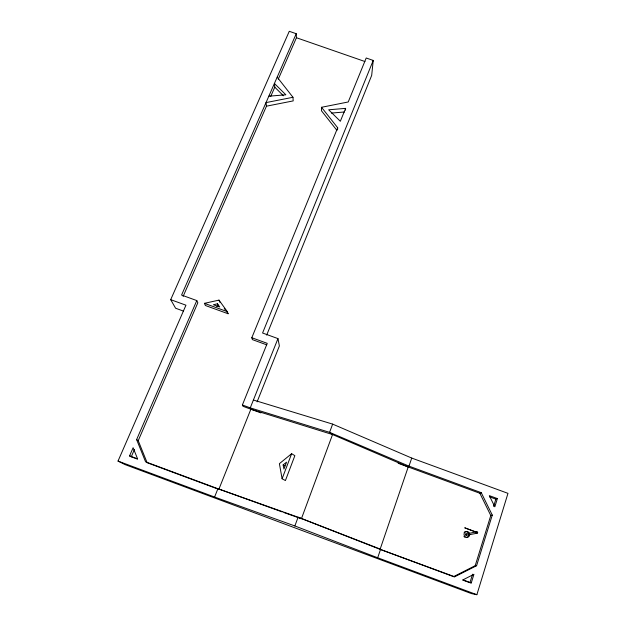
<?xml version="1.0" encoding="UTF-8"?>
<svg xmlns="http://www.w3.org/2000/svg" width="626" height="626" viewBox="0 0 626 626"><rect width="100%" height="100%" fill="white"/><g stroke="black" fill="none" stroke-linecap="round" stroke-linejoin="round"><path stroke-width="0.94" d="M266.684 335.098L371.68 75.41L373.229 60.44L366.21 57.999L348.22 101.975L321.514 107.289L321.514 110.833L336.976 130.435M337.617 129.457L337.68 127.759L321.514 107.289M345.513 110.145L345.607 108.376L328.666 109.793L340.333 121.272L345.607 108.376M278.296 79.126L296.434 37.732L296.239 33.718L289.275 31.3L170.702 299.666L185.953 305.198L118.024 461.08L124.981 464.57L471.441 593.589L476.871 594.7L507.976 493.351L411.736 458.068L332.641 424.115L253.397 400.014M472.575 574.183L469.923 582.743L471.261 582.923L473.937 574.285L462.982 579.848L471.261 582.923M377.095 548.204L453.521 576.648L475.212 565.669L490.776 515.519L479.86 493.272L398.152 463.279M493.601 506.403L495.855 499.149L497.38 498.586L494.83 506.825L489.313 495.628L497.38 498.586M453.521 576.648L454.711 576.773L476.597 565.701L492.271 515.104L481.253 492.67L408.981 466.135L329.589 432.347L250.259 407.87L242.387 404.983L267.232 343.338L251.809 337.735L337.68 127.759M411.736 458.068L408.981 466.135L408.222 466.973L380.084 549.338L454.711 576.773M476.871 594.7L377.689 557.766L380.608 549.213L298.101 517.209L217.918 488.718L145.584 461.816L136.617 439.608L196.791 300.574L181.563 295.057L296.239 33.718M377.689 557.766L294.854 525.957L298.101 517.209L376.469 547.93M332.641 424.115L329.589 432.347L332.547 434.546L408.222 466.973M476.175 532.249A0.79 0.751 70.4 0 1 477.435 531.904A0.79 0.751 70.4 0 1 477.129 533.219A0.79 0.751 70.4 0 1 476.175 532.249L464.719 527.804L476.245 532.061M282.099 478.757L291.646 453.686L294.854 455.689L285.417 480.565L282.099 478.757L279.392 463.678L291.646 453.686M257.098 401.845L279.384 345.943L277.967 338.603L262.576 333.009L373.229 60.44M118.024 461.08L214.585 497.036L217.918 488.718L282.138 511.896M277.967 338.603L250.259 407.87L250.87 409.201L218.826 489.368L147.126 462.708L138.229 440.681L136.617 439.608M137.43 459.101L131.264 456.808L134.402 449.531M138.229 440.681L197.832 302.765L196.791 300.574M129.582 455.869L133.111 447.715L137.579 458.842L129.582 455.869L131.264 456.808M183.121 296.395L266.449 106.185L266.019 102.601L292.976 97.288L293.195 100.903L266.449 106.185M270.714 96.443L274.775 87.171L274.415 83.461L285.855 94.8L268.828 96.193M466.636 534.948L465.674 535.214L465.4 534.213L476.699 531.693M283.132 464.922L286.544 462.144L283.954 469.07L283.132 464.922L284.775 465.877M479.86 493.272L481.253 492.67M490.776 515.519L492.271 515.104M217.433 303.798L213.396 304.752L219.734 306.998L217.433 303.798L218.294 305.957L216.698 306.333M204.412 303.344L218.998 300.112L227.316 311.646L228.099 313.743L205.391 305.504L204.412 303.344L227.316 311.646M466.213 535.293L477.129 533.219M465.814 533.868L466.62 534.221M331.404 113.079L344.48 111.984M475.212 565.669L476.597 565.701M250.87 409.201L332.547 434.546L301.403 518.758L283.969 512.553M296.434 37.732L364.95 61.528M214.585 497.036L294.854 525.957M183.418 311.075L175.609 308.235L170.702 299.666M266.786 344.856L252.395 339.621L251.809 337.735M260.932 412.894L243.068 406.337L242.387 404.983M489.634 496.864L495.855 499.149M462.63 580.036L469.007 582.407M274.775 87.171L283.461 95.778M277.185 77.147L292.976 97.288M224.249 308.399L225.352 309.925M227.003 312.217L228.099 313.743M218.998 300.112L219.851 302.295M469.696 534.659A2.966 2.825 71.8 0 1 465.533 536.983A2.966 2.825 71.8 0 1 465.157 532.006A2.966 2.825 71.8 0 1 469.641 533.892M465.141 537.343A2.95 2.801 72 0 1 463.921 536.482M464.132 532.343A2.95 2.801 72 0 1 468.53 533.329M468.772 534.056A2.95 2.801 72 0 1 466.597 537.468"/></g></svg>
